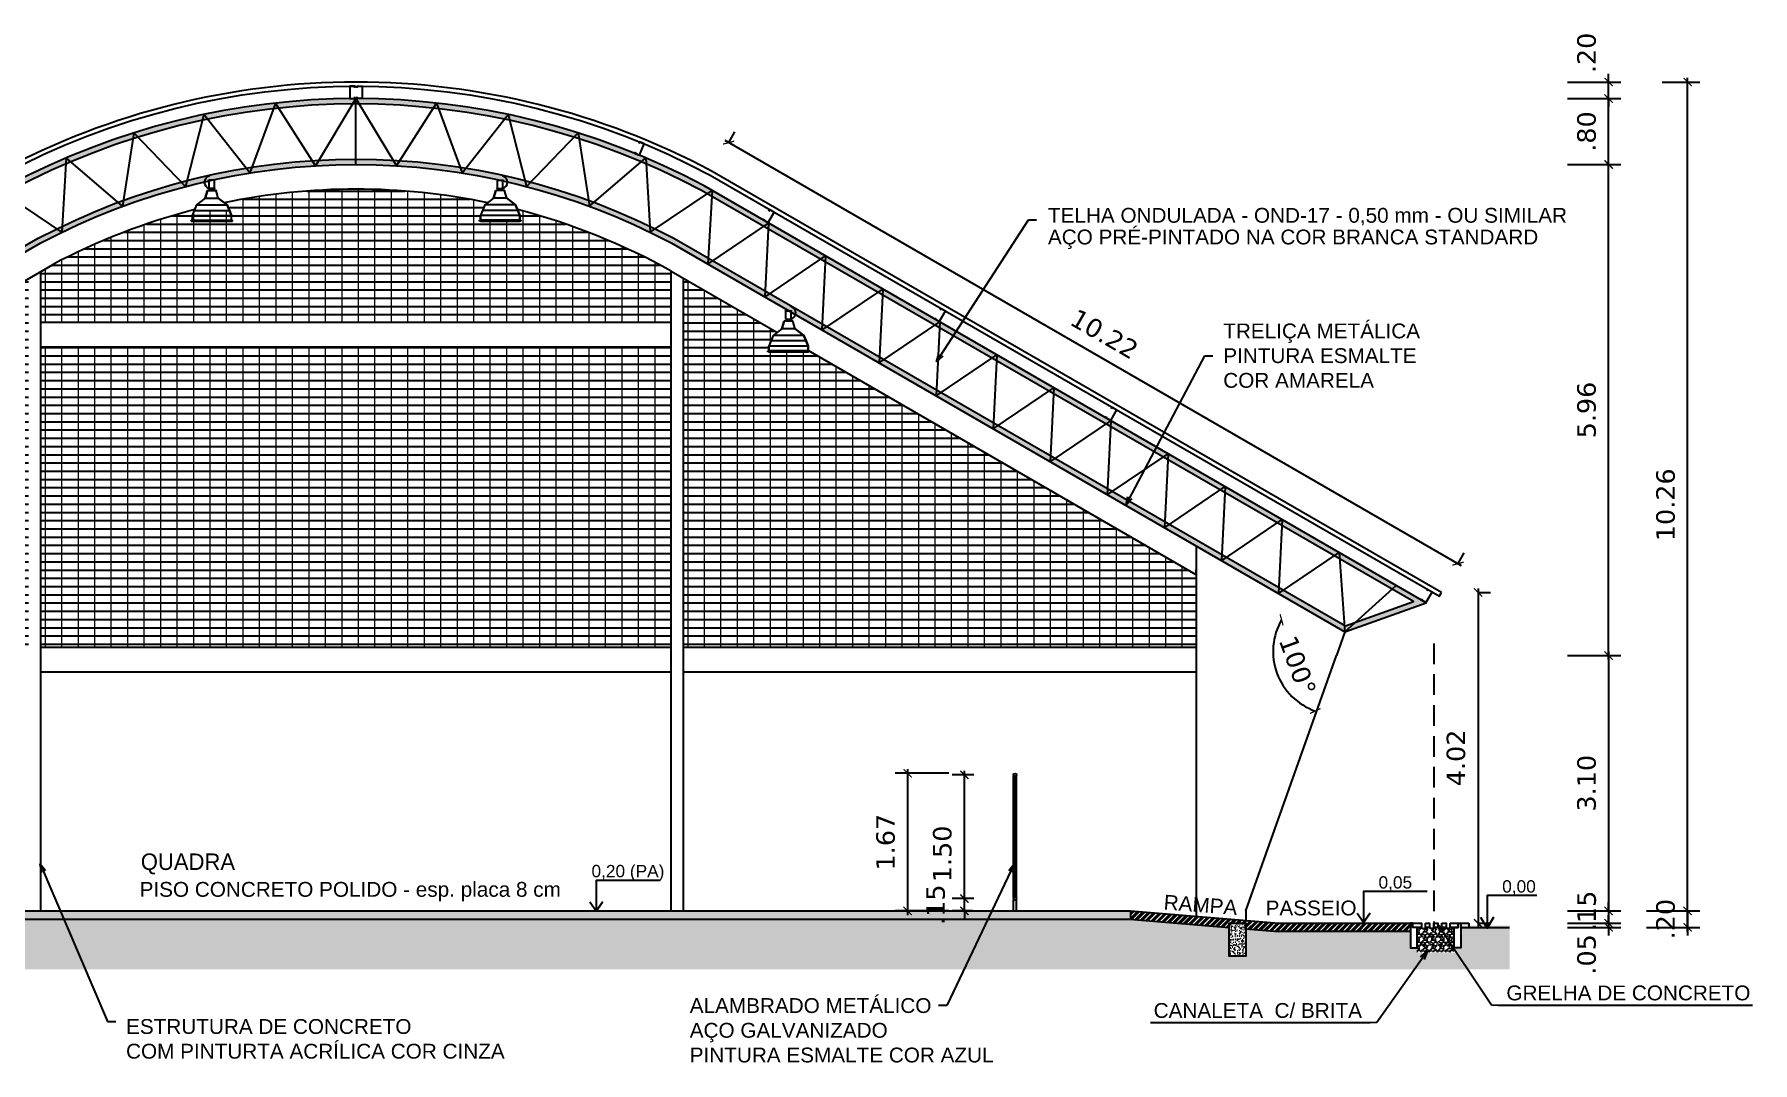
# Model space of a CAD drawing. Header units: inches. Extents: x -64 to 509, y -100 to 268.
# Drawn here: x 30.67 to 51.52, y -40.98 to -28.5 of the extents above; entities that cross this region are included whole.
import ezdxf
from ezdxf.enums import TextEntityAlignment as Align

# ---------------------------------------------------------------- set-up
doc = ezdxf.new("R2010")
doc.units = ezdxf.units.IN
doc.header["$MEASUREMENT"] = 0
doc.header["$PDMODE"] = 35
doc.linetypes.add('HIDDEN', pattern=[0.375, 0.25, -0.125])
for name, color, linetype in [('ALAMBRADO', 2, 'Continuous'), ('ARQ_REBOCO', 4, 'Continuous'), ('ARQ_VISTA1', 1, 'Continuous'), ('ARQ_VISTA2', 2, 'Continuous'), ('COTA', 1, 'Continuous'), ('COTAS', 1, 'Continuous'), ('HACHURA', 1, 'Continuous'), ('LUMINÁRIA QUADRA', 1, 'Continuous'), ('Nivel', 2, 'Continuous'), ('PROJEÇÃO', 8, 'HIDDEN'), ('Textos', 2, 'Continuous'), ('Trelica', 2, 'Continuous'), ('TXAMB', 2, 'Continuous'), ('VISTA', 1, 'Continuous'), ('VISTA1', 1, 'Continuous'), ('VISTA2', 3, 'Continuous')]:
    doc.layers.add(name, color=color, linetype=linetype)
doc.layers.add('HAT', color=8, linetype='Continuous', lineweight=15)
doc.styles.add('AMB125', font='verdana.ttf')
doc.styles.add('ARIAL', font='arial.ttf')
doc.styles.add('COTA125', font='arial.ttf')
doc.styles.add('ROMANS', font='arial.ttf')
doc.styles.add('style1', font='GOTHIC.TTF')
doc.dimstyles.new('COTA125', dxfattribs={"dimtxt": 0.225, "dimasz": 0.1, "dimexe": 0.15, "dimexo": 0.5, "dimgap": 0.15, "dimtad": 1, "dimzin": 4, "dimdsep": 46, "dimtxsty": 'COTA125', "dimblk": 'ARCHTICK', "dimcen": -0.1, "dimdle": 0.05, "dimclrd": 256, "dimclre": 256, "dimclrt": 2, "dimadec": 0, "dimazin": 0, "dimtfac": 1, "dimtix": 1, "dimtmove": 2, "dimatfit": 3, "dimldrblk": 'OPEN30', "dimfxl": 0.5, "dimfxlon": 1, "dimtvp": 0.5, "dimtfillclr": 2, "dimtolj": 1, "dimtzin": 4, "dimarcsym": 0})
doc.dimstyles.new('COTA125$0', dxfattribs={"dimtxt": 0.225, "dimasz": 0.1, "dimexe": 0.15, "dimexo": 0.5, "dimgap": 0.15, "dimtad": 1, "dimzin": 4, "dimdsep": 46, "dimtxsty": 'AMB125', "dimblk": 'ARCHTICK', "dimcen": -0.1, "dimdle": 0.05, "dimclrd": 256, "dimclre": 256, "dimclrt": 3, "dimadec": 0, "dimazin": 0, "dimtfac": 1, "dimtix": 1, "dimtmove": 2, "dimatfit": 3, "dimldrblk": 'OPEN30', "dimfxl": 0.5, "dimfxlon": 1, "dimtvp": 0.5, "dimtfillclr": 2, "dimtolj": 1, "dimtzin": 4, "dimarcsym": 0})
doc.dimstyles.new('COTA125$7', dxfattribs={"dimtxt": 0.225, "dimasz": 0.1, "dimexe": 0.15, "dimexo": 0.5, "dimgap": 0.15, "dimtad": 1, "dimzin": 4, "dimdsep": 46, "dimtxsty": 'AMB125', "dimblk": 'ARCHTICK', "dimcen": -0.1, "dimdle": 0.05, "dimclrd": 256, "dimclre": 256, "dimclrt": 3, "dimadec": 0, "dimazin": 0, "dimtfac": 1, "dimtix": 1, "dimtmove": 2, "dimatfit": 3, "dimldrblk": 'OPEN30', "dimfxl": 0.5, "dimfxlon": 1, "dimtvp": 0.5, "dimtfillclr": 2, "dimtolj": 1, "dimtzin": 4, "dimarcsym": 0})

# ---------------------------------------------------------------- blocks, each defined once
blk = doc.blocks.new('_ArchTick')
at = {"color": 0, "linetype": 'ByBlock', "const_width": 0.15}
blk.add_lwpolyline([(-0.5, -0.5), (0.5, 0.5)], dxfattribs=at)
blk = doc.blocks.new('*D273')
at = {"layer": 'COTA', "lineweight": -2, "transparency": 16777216}
for p, q in [((49.775, -36.088), (49.775, -30.027)), ((49.275, -30.077), (49.925, -30.077)), ((49.275, -36.038), (49.925, -36.038))]:
    blk.add_line(p, q, dxfattribs=at)
at = {"layer": 'DEFPOINTS', "color": 0, "transparency": 16777216}
for p in [(34.57, -30.077), (49.775, -30.077), (47.57, -36.038)]:
    blk.add_point(p, dxfattribs=at)
at = {"layer": 'COTA', "lineweight": -2, "transparency": 16777216, "xscale": 0.1, "yscale": 0.1, "zscale": 0.1}
for p, rotation in [((49.775, -30.077), 90), ((49.775, -36.038), 270)]:
    blk.add_blockref('_ArchTick', p, dxfattribs=dict(at, rotation=rotation))
at = {"layer": 'COTA', "color": 2, "transparency": 16777216, "insert": (49.508, -33.058), "char_height": 0.225, "attachment_point": 5, "rotation": 90, "style": 'AMB125'}
blk.add_mtext('\\A1;5.96', dxfattribs=at)
blk = doc.blocks.new('_Open30')
at = {"color": 0, "linetype": 'ByBlock', "lineweight": -2}
for p, q in [((-1, 0.27), (0, 0)), ((0, 0), (-1, -0.27)), ((0, 0), (-1, 0))]:
    blk.add_line(p, q, dxfattribs=at)
blk = doc.blocks.new('*D274')
at = {"layer": 'COTA', "lineweight": -2, "transparency": 16777216}
for p, q in [((49.275, -29.277), (49.925, -29.277)), ((49.775, -30.127), (49.775, -29.227)), ((49.275, -30.077), (49.925, -30.077))]:
    blk.add_line(p, q, dxfattribs=at)
at = {"layer": 'DEFPOINTS', "color": 0, "transparency": 16777216}
for p in [(34.57, -29.277), (49.775, -29.277), (34.57, -30.077)]:
    blk.add_point(p, dxfattribs=at)
at = {"layer": 'COTA', "lineweight": -2, "transparency": 16777216, "xscale": 0.1, "yscale": 0.1, "zscale": 0.1}
for p, rotation in [((49.775, -29.277), 90), ((49.775, -30.077), 270)]:
    blk.add_blockref('_ArchTick', p, dxfattribs=dict(at, rotation=rotation))
at = {"layer": 'COTA', "color": 2, "transparency": 16777216, "insert": (49.508, -29.677), "char_height": 0.225, "attachment_point": 5, "rotation": 90, "style": 'AMB125'}
blk.add_mtext('\\A1;.80', dxfattribs=at)
blk = doc.blocks.new('*D285')
at = {"layer": 'ARQ_REBOCO', "lineweight": -2, "ltscale": 10, "transparency": 16777216}
for p, q in [((49.275, -36.038), (49.925, -36.038)), ((49.775, -35.988), (49.775, -39.188)), ((49.275, -39.138), (49.925, -39.138))]:
    blk.add_line(p, q, dxfattribs=at)
at = {"layer": 'DEFPOINTS', "color": 0, "ltscale": 10, "transparency": 16777216}
for p in [(47.57, -36.038), (43.97, -39.138), (49.775, -39.138)]:
    blk.add_point(p, dxfattribs=at)
at = {"layer": 'ARQ_REBOCO', "lineweight": -2, "ltscale": 10, "transparency": 16777216, "xscale": 0.1, "yscale": 0.1, "zscale": 0.1}
for p, rotation in [((49.775, -36.038), 90), ((49.775, -39.138), 270)]:
    blk.add_blockref('_ArchTick', p, dxfattribs=dict(at, rotation=rotation))
at = {"layer": 'ARQ_REBOCO', "color": 2, "ltscale": 10, "transparency": 16777216, "insert": (49.508, -37.588), "char_height": 0.225, "attachment_point": 5, "rotation": 90, "style": 'AMB125'}
blk.add_mtext('\\A1;3.10', dxfattribs=at)
blk = doc.blocks.new('*D286')
at = {"layer": 'COTA', "lineweight": -2, "transparency": 16777216}
for p, q in [((41.766, -37.468), (41.116, -37.468)), ((41.266, -37.418), (41.266, -39.188)), ((41.766, -39.138), (41.116, -39.138))]:
    blk.add_line(p, q, dxfattribs=at)
at = {"layer": 'DEFPOINTS', "color": 0, "transparency": 16777216}
for p in [(42.57, -37.468), (41.266, -39.138), (42.57, -39.138)]:
    blk.add_point(p, dxfattribs=at)
at = {"layer": 'COTA', "lineweight": -2, "transparency": 16777216, "xscale": 0.1, "yscale": 0.1, "zscale": 0.1}
for p, rotation in [((41.266, -37.468), 90), ((41.266, -39.138), 270)]:
    blk.add_blockref('_ArchTick', p, dxfattribs=dict(at, rotation=rotation))
at = {"layer": 'COTA', "color": 2, "transparency": 16777216, "insert": (40.999, -38.303), "char_height": 0.225, "attachment_point": 5, "rotation": 90, "style": 'AMB125'}
blk.add_mtext('\\A1;1.67', dxfattribs=at)
blk = doc.blocks.new('*D287')
at = {"layer": 'COTA', "lineweight": -2, "transparency": 16777216}
for p, q in [((42.07, -38.988), (41.805, -38.988)), ((41.955, -38.988), (41.955, -38.888)), ((41.955, -39.138), (41.955, -38.988)), ((42.052, -39.138), (41.805, -39.138)), ((41.955, -39.138), (41.955, -39.238))]:
    blk.add_line(p, q, dxfattribs=at)
at = {"layer": 'DEFPOINTS', "color": 0, "transparency": 16777216}
for p in [(41.955, -38.988), (42.57, -38.988), (42.552, -39.138)]:
    blk.add_point(p, dxfattribs=at)
at = {"layer": 'COTA', "lineweight": -2, "transparency": 16777216, "xscale": 0.1, "yscale": 0.1, "zscale": 0.1}
for p, rotation in [((41.955, -38.988), 270), ((41.955, -39.138), 90)]:
    blk.add_blockref('_ArchTick', p, dxfattribs=dict(at, rotation=rotation))
at = {"layer": 'COTA', "color": 2, "transparency": 16777216, "insert": (41.607, -39.063), "char_height": 0.225, "attachment_point": 5, "rotation": 90, "style": 'AMB125'}
blk.add_mtext('\\A1;.15', dxfattribs=at)
blk = doc.blocks.new('*D288')
at = {"layer": 'COTA', "lineweight": -2, "transparency": 16777216}
for p, q in [((42.07, -37.487), (41.805, -37.487)), ((41.955, -39.038), (41.955, -37.437)), ((42.07, -38.988), (41.805, -38.988))]:
    blk.add_line(p, q, dxfattribs=at)
at = {"layer": 'DEFPOINTS', "color": 0, "transparency": 16777216}
for p in [(41.955, -37.487), (42.57, -37.487), (42.57, -38.988)]:
    blk.add_point(p, dxfattribs=at)
at = {"layer": 'COTA', "lineweight": -2, "transparency": 16777216, "xscale": 0.1, "yscale": 0.1, "zscale": 0.1}
for p, rotation in [((41.955, -37.487), 90), ((41.955, -38.988), 270)]:
    blk.add_blockref('_ArchTick', p, dxfattribs=dict(at, rotation=rotation))
at = {"layer": 'COTA', "color": 2, "transparency": 16777216, "insert": (41.688, -38.446), "char_height": 0.225, "attachment_point": 5, "rotation": 90, "style": 'AMB125'}
blk.add_mtext('\\A1;1.50', dxfattribs=at)
blk = doc.blocks.new('*D336')
at = {"layer": 'COTA', "lineweight": -2, "transparency": 16777216}
for p, q in [((49.275, -39.138), (49.925, -39.138)), ((49.775, -39.138), (49.775, -39.038)), ((49.775, -39.138), (49.775, -39.288)), ((49.275, -39.288), (49.925, -39.288)), ((49.775, -39.288), (49.775, -39.388))]:
    blk.add_line(p, q, dxfattribs=at)
at = {"layer": 'DEFPOINTS', "color": 0, "transparency": 16777216}
for p in [(34.6, -39.138), (48.573, -39.288), (49.775, -39.288)]:
    blk.add_point(p, dxfattribs=at)
at = {"layer": 'COTA', "lineweight": -2, "transparency": 16777216, "xscale": 0.1, "yscale": 0.1, "zscale": 0.1}
for p, rotation in [((49.775, -39.138), 270), ((49.775, -39.288), 90)]:
    blk.add_blockref('_ArchTick', p, dxfattribs=dict(at, rotation=rotation))
at = {"layer": 'COTA', "color": 2, "transparency": 16777216, "insert": (49.51, -39.138), "char_height": 0.225, "attachment_point": 5, "rotation": 90, "style": 'AMB125'}
blk.add_mtext('\\A1;.15', dxfattribs=at)
blk = doc.blocks.new('*D337')
at = {"layer": 'COTA', "lineweight": -2, "transparency": 16777216}
for p, q in [((50.234, -39.138), (50.884, -39.138)), ((50.734, -39.138), (50.734, -39.038)), ((50.734, -39.138), (50.734, -39.338)), ((50.234, -39.338), (50.884, -39.338)), ((50.734, -39.338), (50.734, -39.438))]:
    blk.add_line(p, q, dxfattribs=at)
at = {"layer": 'DEFPOINTS', "color": 0, "transparency": 16777216}
for p in [(35.558, -39.138), (48.573, -39.338), (50.734, -39.338)]:
    blk.add_point(p, dxfattribs=at)
at = {"layer": 'COTA', "lineweight": -2, "transparency": 16777216, "xscale": 0.1, "yscale": 0.1, "zscale": 0.1}
for p, rotation in [((50.734, -39.138), 270), ((50.734, -39.338), 90)]:
    blk.add_blockref('_ArchTick', p, dxfattribs=dict(at, rotation=rotation))
at = {"layer": 'COTA', "color": 2, "transparency": 16777216, "insert": (50.467, -39.238), "char_height": 0.225, "attachment_point": 5, "rotation": 90, "style": 'AMB125'}
blk.add_mtext('\\A1;.20', dxfattribs=at)
blk = doc.blocks.new('*D338')
at = {"layer": 'COTA', "lineweight": -2, "transparency": 16777216}
blk.add_arc((46.47, -35.988), 0.768, 150, 250.4633, dxfattribs=at)
at = {"layer": 'DEFPOINTS', "color": 0, "transparency": 16777216}
for p in [(44.794, -35.021), (45.704, -36.035), (46.47, -35.988), (46.47, -35.988), (45.394, -39.021)]:
    blk.add_point(p, dxfattribs=at)
at = {"layer": 'COTA', "lineweight": -2, "transparency": 16777216, "xscale": 0.1, "yscale": 0.1, "zscale": 0.1}
for p, rotation in [((45.805, -35.604), 60.00000000000131), ((46.213, -36.712), 340.4633450618729)]:
    blk.add_blockref('_ArchTick', p, dxfattribs=dict(at, rotation=rotation))
at = {"layer": 'COTA', "color": 2, "transparency": 16777216, "insert": (46, -36.161), "char_height": 0.225, "attachment_point": 5, "rotation": 290.2317, "style": 'AMB125'}
blk.add_mtext('\\A1;100°', dxfattribs=at)
blk = doc.blocks.new('*D405')
at = {"layer": 'COTA', "lineweight": -2, "transparency": 16777216}
for p, q in [((49.775, -39.288), (49.775, -39.188)), ((49.275, -39.288), (49.925, -39.288)), ((49.275, -39.338), (49.925, -39.338)), ((49.775, -39.288), (49.775, -39.338)), ((49.775, -39.338), (49.775, -39.438))]:
    blk.add_line(p, q, dxfattribs=at)
at = {"layer": 'DEFPOINTS', "color": 0, "transparency": 16777216}
for p in [(48.573, -39.288), (48.573, -39.338), (49.775, -39.338)]:
    blk.add_point(p, dxfattribs=at)
at = {"layer": 'COTA', "lineweight": -2, "transparency": 16777216, "xscale": 0.1, "yscale": 0.1, "zscale": 0.1}
for p, rotation in [((49.775, -39.288), 270), ((49.775, -39.338), 90)]:
    blk.add_blockref('_ArchTick', p, dxfattribs=dict(at, rotation=rotation))
at = {"layer": 'COTA', "color": 2, "transparency": 16777216, "insert": (49.508, -39.666), "char_height": 0.225, "attachment_point": 5, "rotation": 90, "style": 'AMB125'}
blk.add_mtext('\\A1;.05', dxfattribs=at)
blk = doc.blocks.new('*D670')
at = {"layer": 'COTA', "lineweight": -2, "transparency": 16777216}
for p, q in [((47.99, -34.948), (39.051, -29.787)), ((39.094, -29.812), (39.169, -29.682)), ((47.947, -34.923), (48.022, -34.793))]:
    blk.add_line(p, q, dxfattribs=at)
at = {"layer": 'DEFPOINTS', "color": 0, "transparency": 16777216}
for p in [(39.094, -29.812), (38.892, -30.162), (47.745, -35.273)]:
    blk.add_point(p, dxfattribs=at)
at = {"layer": 'COTA', "lineweight": -2, "transparency": 16777216, "xscale": 0.1, "yscale": 0.1, "zscale": 0.1}
for p, rotation in [((39.094, -29.812), 150.0000000000002), ((47.947, -34.923), 330.0000000000002)]:
    blk.add_blockref('_ArchTick', p, dxfattribs=dict(at, rotation=rotation))
at = {"layer": 'COTA', "color": 2, "transparency": 16777216, "insert": (43.654, -32.136), "char_height": 0.225, "attachment_point": 5, "rotation": 330, "style": 'AMB125'}
blk.add_mtext('\\A1;10.22', dxfattribs=at)
blk = doc.blocks.new('*D673')
at = {"layer": 'COTA', "lineweight": -2, "transparency": 16777216}
for p, q in [((50.425, -29.077), (50.884, -29.077)), ((50.734, -39.388), (50.734, -29.027)), ((50.234, -39.338), (50.884, -39.338))]:
    blk.add_line(p, q, dxfattribs=at)
at = {"layer": 'DEFPOINTS', "color": 0, "transparency": 16777216}
for p in [(49.925, -29.077), (50.734, -29.077), (48.573, -39.338)]:
    blk.add_point(p, dxfattribs=at)
at = {"layer": 'COTA', "lineweight": -2, "transparency": 16777216, "xscale": 0.1, "yscale": 0.1, "zscale": 0.1}
for p, rotation in [((50.734, -29.077), 90), ((50.734, -39.338), 270)]:
    blk.add_blockref('_ArchTick', p, dxfattribs=dict(at, rotation=rotation))
at = {"layer": 'COTA', "color": 2, "transparency": 16777216, "insert": (50.467, -34.208), "char_height": 0.225, "attachment_point": 5, "rotation": 90, "style": 'AMB125'}
blk.add_mtext('\\A1;10.26', dxfattribs=at)
blk = doc.blocks.new('*D674')
at = {"layer": 'COTA', "lineweight": -2, "transparency": 16777216}
for p, q in [((49.775, -29.077), (49.775, -28.977)), ((49.275, -29.077), (49.925, -29.077)), ((49.775, -29.277), (49.775, -29.077)), ((49.275, -29.277), (49.925, -29.277)), ((49.775, -29.277), (49.775, -29.377))]:
    blk.add_line(p, q, dxfattribs=at)
at = {"layer": 'DEFPOINTS', "color": 0, "transparency": 16777216}
for p in [(41.636, -29.077), (49.775, -29.077), (34.57, -29.277)]:
    blk.add_point(p, dxfattribs=at)
at = {"layer": 'COTA', "lineweight": -2, "transparency": 16777216, "xscale": 0.1, "yscale": 0.1, "zscale": 0.1}
for p, rotation in [((49.775, -29.077), 270), ((49.775, -29.277), 90)]:
    blk.add_blockref('_ArchTick', p, dxfattribs=dict(at, rotation=rotation))
at = {"layer": 'COTA', "color": 2, "transparency": 16777216, "insert": (49.508, -28.723), "char_height": 0.225, "attachment_point": 5, "rotation": 90, "style": 'AMB125'}
blk.add_mtext('\\A1;.20', dxfattribs=at)
blk = doc.blocks.new('*D676')
at = {"layer": 'COTA', "lineweight": -2, "transparency": 16777216}
for p, q in [((48.19, -35.223), (48.19, -39.338)), ((48.19, -35.273), (48.34, -35.273)), ((48.19, -39.288), (48.34, -39.288))]:
    blk.add_line(p, q, dxfattribs=at)
at = {"layer": 'DEFPOINTS', "color": 0, "transparency": 16777216}
for p in [(47.745, -35.273), (47.852, -39.288), (48.19, -39.288)]:
    blk.add_point(p, dxfattribs=at)
at = {"layer": 'COTA', "lineweight": -2, "transparency": 16777216, "xscale": 0.1, "yscale": 0.1, "zscale": 0.1}
for p, rotation in [((48.19, -35.273), 90), ((48.19, -39.288), 270)]:
    blk.add_blockref('_ArchTick', p, dxfattribs=dict(at, rotation=rotation))
at = {"layer": 'COTA', "color": 2, "transparency": 16777216, "insert": (47.923, -37.281), "char_height": 0.225, "attachment_point": 5, "rotation": 90, "style": 'AMB125'}
blk.add_mtext('\\A1;4.02', dxfattribs=at)

msp = doc.modelspace()

# ---------------------------------------------------------------- hatches: boundary and pattern name
at = {"layer": 'HACHURA'}
h = msp.add_hatch(color=40, dxfattribs=at)
h.dxf.hatch_style = 1
h.paths.add_polyline_path([(30.345, -30.337), (21.581, -35.397), (22.568, -35.751), (30.745, -31.03, -0.248944), (38.395, -31.03), (46.572, -35.751), (47.559, -35.397), (38.795, -30.337, 0.250743)])
h.paths.add_polyline_path([(38.764, -30.394), (47.405, -35.383), (46.579, -35.679), (38.427, -30.973, 0.249019), (30.714, -30.973), (22.562, -35.679), (21.735, -35.383), (30.377, -30.394, -0.250681)], flags=16)
h = msp.add_hatch(dxfattribs=at)
h.set_pattern_fill('AR-CONC', color=1, scale=0.01, style=0)
h.set_pattern_definition([(50, (45.64961, -39.349896), (0.07172602, -0.00627521), [0.0075, -0.0825]), (355, (45.64961, -39.349896), (-0.01387513, 0.07521921), [0.006, -0.066]), (100.4514, (45.65559, -39.35042), (0.05785094, 0.06894395), [0.00637402, -0.0701142]), (46.1842, (45.64961, -39.3299), (0.1067241, -0.0165519), [0.01125, -0.12375]), (96.6356, (45.6585, -39.33128), (0.09346627, 0.0974118), [0.009561, -0.1051713]), (351.1842, (45.64961, -39.3299), (0.0934662, 0.09741186), [0.009, -0.099]), (21, (45.65961, -39.334896), (0.0596907, -0.04026189), [0.0075, -0.0825]), (326, (45.65961, -39.334896), (0.02433153, 0.072515), [0.006, -0.066]), (71.4514, (45.664586, -39.33825), (0.08402226, 0.03225305), [0.00637402, -0.0701142]), (37.5, (45.649611, -39.349896), (0.001215986, 0.033289385), [0, -0.0652, 0, -0.067, 0, -0.06625]), (7.5, (45.64961, -39.349896), (0.026306954, 0.03944117), [0, -0.0382, 0, -0.0637, 0, -0.02525]), (327.5, (45.627311, -39.349896), (0.053382244, -0.002255487), [0, -0.025, 0, -0.078, 0, -0.1035]), (317.5, (45.61731, -39.349896), (0.05831862, 0.0100105), [0, -0.0325, 0, -0.0518, 0, -0.0735])])
h.paths.add_polyline_path([(25.17, -39.138), (25.17, -39.238), (43.97, -39.238), (43.97, -39.138)])
h = msp.add_hatch(dxfattribs=at)
h.set_pattern_fill('STEEL', color=256, scale=0.4)
h.set_pattern_definition([(45, (0, 0), (-0.03535534, 0.03535534), []), (45, (0, 0.025), (-0.03535534, 0.03535534), [])])
h.paths.add_polyline_path([(43.97, -39.138), (43.97, -39.239), (45.17, -39.339), (45.17, -39.288), (45.37, -39.288), (45.37, -39.355), (45.762, -39.388), (47.37, -39.388), (47.37, -39.288), (45.77, -39.288)])
h = msp.add_hatch(dxfattribs=at)
h.set_pattern_fill('EARTH', color=252, angle=45, style=0)
h.set_pattern_definition([(45, (1.60014, 0), (3e-17, 0.3535534), [0.25, -0.25]), (45, (1.53385, 0.0663), (3e-17, 0.3535534), [0.25, -0.25]), (45, (1.46756, 0.13258), (3e-17, 0.3535534), [0.25, -0.25]), (135, (1.46756, 0.17678), (-0.3535534, 6e-17), [0.25, -0.25]), (135, (1.53385, 0.24307), (-0.3535534, 6e-17), [0.25, -0.25]), (135, (1.60014, 0.30936), (-0.3535534, 6e-17), [0.25, -0.25])])
h.paths.add_polyline_path([(45.37, -39.355), (45.37, -39.688), (45.17, -39.688), (45.17, -39.338), (43.97, -39.238), (25.17, -39.238), (23.97, -39.338), (23.97, -39.688), (23.77, -39.688), (23.77, -39.355), (23.378, -39.388), (21.77, -39.388), (21.77, -39.588), (21.69, -39.588), (21.691, -39.654), (21.24, -39.654), (21.24, -39.588), (21.16, -39.588), (21.16, -39.318), (20.566, -39.318), (20.566, -39.849), (48.573, -39.849), (48.573, -39.318), (47.98, -39.318), (47.98, -39.588), (47.9, -39.588), (47.93, -39.645), (47.45, -39.645), (47.45, -39.588), (47.37, -39.588), (47.37, -39.388), (45.762, -39.388)])
at = {"layer": 'HAT'}
h = msp.add_hatch(dxfattribs=at)
h.set_pattern_fill('_USER', color=1, scale=0.2, angle=90, style=0, pattern_type=0)
h.set_pattern_definition([(90, (0, 0), (-0.2, 1e-17), [])])
h.paths.add_polyline_path([(30.595, -31.463), (29.459, -32.119), (29.506, -32.153), (29.533, -32.22), (29.559, -32.282), (29.559, -32.34), (29.57, -32.34), (29.57, -32.35), (29.058, -32.35), (24.37, -35.057), (24.37, -35.938), (30.595, -35.938)])
h.paths.add_polyline_path([(38.395, -32.29), (30.745, -32.29), (30.745, -35.938), (38.395, -35.938)])
h.paths.add_polyline_path([(38.395, -31.371, 0.064123), (36.531, -30.626), (36.542, -30.655), (36.56, -30.697), (36.56, -30.754), (36.57, -30.754), (36.57, -30.765), (36.07, -30.765), (36.07, -30.754), (36.081, -30.697), (36.08, -30.697), (36.089, -30.676), (36.134, -30.568), (36.169, -30.542, 0.102818), (32.971, -30.542), (33.006, -30.568), (33.033, -30.635), (33.059, -30.697), (33.059, -30.755), (33.07, -30.755), (33.07, -30.765), (32.569, -30.765), (32.569, -30.755), (32.58, -30.697), (32.58, -30.755), (33.059, -30.755), (33.059, -30.697), (33.033, -30.635), (32.605, -30.635), (32.609, -30.626, 0.058826), (30.89, -31.292), (30.745, -31.376), (30.745, -31.99), (38.395, -31.99)])
h.paths.add_polyline_path([(40.082, -32.35), (39.57, -32.35), (39.57, -32.339), (39.581, -32.282), (39.58, -32.282), (39.589, -32.261), (39.634, -32.153), (39.68, -32.118), (38.545, -31.463), (38.545, -35.938), (44.77, -35.938), (44.77, -35.057)])
h = msp.add_hatch(dxfattribs=at)
h.set_pattern_fill('AR-CONC', color=1, scale=0.01, style=0)
h.set_pattern_definition([(50, (-133.01082, -72.30021), (0.071726018, -0.006275213), [0.0075, -0.0825]), (355, (-133.01082, -72.30021), (-0.013875133, 0.075219213), [0.006, -0.066]), (100.4514, (-133.00484, -72.30073), (0.057850938, 0.068943954), [0.00637402, -0.07011421]), (46.1842, (-133.01082, -72.28021), (0.106724105, -0.0165519), [0.01125, -0.12375]), (96.6356, (-133.00192, -72.28159), (0.09346627, 0.09741179), [0.00956103, -0.1051713]), (351.1842, (-133.01082, -72.28021), (0.093466195, 0.09741186), [0.009, -0.099]), (21, (-133.00082, -72.28521), (0.059690705, -0.04026189), [0.0075, -0.0825]), (326, (-133.00082, -72.28521), (0.024331533, 0.072515005), [0.006, -0.066]), (71.4514, (-132.99584, -72.288565), (0.084022263, 0.03225305), [0.00637402, -0.07011421]), (37.5, (-133.010818, -72.30021), (0.0012159855, 0.0332893854), [0, -0.0652, 0, -0.067, 0, -0.06625]), (7.5, (-133.010818, -72.30021), (0.026306954, 0.039441171), [0, -0.0382, 0, -0.0637, 0, -0.02525]), (327.5, (-133.033118, -72.30021), (0.0533822436, -0.002255487), [0, -0.025, 0, -0.078, 0, -0.1035]), (317.5, (-133.043118, -72.30021), (0.058318617, 0.010010498), [0, -0.0325, 0, -0.0518, 0, -0.0735])])
h.paths.add_polyline_path([(45.37, -39.288), (45.17, -39.288), (45.17, -39.688), (45.37, -39.688)])
h = msp.add_hatch(dxfattribs=at)
h.set_pattern_fill('GRAVEL', color=256, scale=0.1, style=0)
h.set_pattern_definition([(228.0128, (47.4446514, -39.5382005), (-0.79999982, -0.90000013), [0.0134536, -1.331909]), (184.9697, (47.4356514, -39.5482005), (1.200000105, 0.09999913), [0.0230868, -2.2855925]), (132.5104, (47.4126514, -39.5502005), (0.99999907, -1.10000087), [0.016279, -1.611603]), (267.2737, (47.3736514, -39.5752005), (0.0999996, 2.00000003), [0.0210238, -2.0813558]), (292.8337, (47.3726514, -39.5962005), (-0.50000099, 1.19999964), [0.0206155, -2.0409373]), (357.2737, (47.3806514, -39.6152005), (-2.00000003, 0.0999996), [0.0210238, -2.0813558]), (37.6942, (47.4016514, -39.6162005), (-1.300000735, -0.99999904), [0.027803, -2.752485]), (72.2553, (47.4236514, -39.5992005), (0.700001076, 2.199999623), [0.0262488, -2.598632]), (121.4296, (47.4316514, -39.5742005), (-0.800000823, 1.299999504), [0.021095, -2.0884073]), (175.2364, (47.420651, -39.5562005), (1.1000001, -0.09999915), [0.024083, -1.1800763]), (222.3974, (47.3966514, -39.5542005), (-1.200000735, -1.099999208), [0.0311448, -3.0833375]), (138.814, (47.472651, -39.5762005), (-0.7000003, 0.59999973), [0.01063, -1.0523844]), (171.4692, (47.4646514, -39.5692005), (1.29999983, -0.20000079), [0.0202237, -2.002151]), (225, (47.44465, -39.5662), (-1e-17, -0.1), [0.014142, -0.127279]), (203.1986, (47.437651, -39.5542), (0.49999997, 0.20000013), [0.007616, -0.7539615]), (291.8014, (47.430651, -39.5572), (-0.1, 0.3), [0.01077, -0.527746]), (30.9638, (47.434651, -39.5672), (0.2999998, 0.20000025), [0.017493, -0.565602]), (161.565, (47.44965, -39.5582), (0.2, -0.0999998), [0.012649, -0.303579]), (16.3895, (47.3726514, -39.5572005), (1.00000022, 0.29999927), [0.01772, -1.7542845]), (70.3462, (47.3896514, -39.5522005), (-0.399999525, -1.10000021), [0.014866, -1.471741]), (293.1986, (47.449651, -39.5382), (-0.20000013, 0.49999997), [0.0152315, -0.746346]), (343.6105, (47.4556514, -39.5522005), (-1.00000022, 0.29999927), [0.01772, -1.7542845]), (339.444, (47.372651, -39.6192), (-0.50000018, 0.1999996), [0.017088, -0.8373124]), (294.7751, (47.3886514, -39.6252005), (-0.49999922, 1.10000034), [0.014318, -1.4174643]), (66.8014, (47.450651, -39.6382), (0.20000013, 0.49999997), [0.0152315, -0.746346]), (17.354, (47.4566514, -39.6242005), (-1.3000002, -0.39999945), [0.016763, -1.6595424]), (69.444, (47.401651, -39.6382), (-0.1999996, -0.50000018), [0.008544, -0.8458564]), (101.31, (47.444651, -39.6382), (-0.09999976, 0.4000001), [0.005099, -0.504803]), (165.964, (47.443651, -39.6332), (0.3000001, -0.0999998), [0.020615, -0.391695]), (186.009, (47.4236514, -39.6282005), (0.999999975, 0.09999993), [0.019105, -1.8913923]), (303.69, (47.434651, -39.5762), (-0.1000001, 0.2), [0.014422, -0.346133]), (353.1572, (47.4426514, -39.5882005), (1.699999937, -0.2000008), [0.0251794, -2.4927563]), (60.9454, (47.467651, -39.5912005), (-0.4, -0.70000004), [0.0102956, -1.0192674]), (90, (47.47265, -39.5822), (-0.1, 0.1), [0.006, -0.094]), (120.2564, (47.4216514, -39.6252005), (0.39999949, -0.70000025), [0.0138924, -1.375352]), (48.0128, (47.4146514, -39.6132005), (0.79999982, 0.90000013), [0.026907, -1.318455]), (0, (47.43265, -39.5932), (0.1, 0.1), [0.026, -0.074]), (325.3048, (47.4586514, -39.5932005), (-0.999999426, 0.70000086), [0.0158114, -1.5653274]), (254.0546, (47.471651, -39.6022), (-0.1, -0.4), [0.01456, -0.713451]), (207.646, (47.4676514, -39.6162005), (-1.89999958, -1.00000077), [0.0237065, -2.3469474]), (175.4261, (47.4466514, -39.6272005), (-1.300000056, 0.09999948), [0.02508, -2.4829074])])
h.paths.add_polyline_path([(47.9, -39.338), (47.45, -39.338), (47.45, -39.588), (47.446, -39.638), (47.89, -39.638), (47.9, -39.588)])
at = {"layer": 'VISTA'}
h = msp.add_hatch(dxfattribs=at)
h.set_pattern_fill('_USER', color=1, scale=0.1, style=0, pattern_type=0)
h.set_pattern_definition([(0, (0, 5), (0, 0.1), [])])
h.paths.add_polyline_path([(30.595, -31.463), (29.459, -32.119), (29.506, -32.153), (29.533, -32.22), (29.559, -32.282), (29.559, -32.34), (29.57, -32.34), (29.57, -32.35), (29.058, -32.35), (24.37, -35.057), (24.37, -35.938), (30.595, -35.938)])
h.paths.add_polyline_path([(38.395, -32.29), (30.745, -32.29), (30.745, -35.938), (38.395, -35.938)])
h.paths.add_polyline_path([(38.395, -31.371, 0.064123), (36.531, -30.626), (36.542, -30.655), (36.56, -30.697), (36.56, -30.754), (36.57, -30.754), (36.57, -30.765), (36.07, -30.765), (36.07, -30.754), (36.081, -30.697), (36.08, -30.697), (36.089, -30.676), (36.134, -30.568), (36.169, -30.542, 0.102818), (32.971, -30.542), (33.006, -30.568), (33.033, -30.635), (33.059, -30.697), (33.059, -30.755), (33.07, -30.755), (33.07, -30.765), (32.569, -30.765), (32.569, -30.755), (32.58, -30.697), (32.58, -30.755), (33.059, -30.755), (33.059, -30.697), (33.033, -30.635), (32.605, -30.635), (32.609, -30.626, 0.058826), (30.89, -31.292), (30.745, -31.376), (30.745, -31.99), (38.395, -31.99)])
h.paths.add_polyline_path([(40.082, -32.35), (39.57, -32.35), (39.57, -32.339), (39.581, -32.282), (39.58, -32.282), (39.589, -32.261), (39.634, -32.153), (39.68, -32.118), (38.545, -31.463), (38.545, -35.938), (44.77, -35.938), (44.77, -35.057)])

# ---------------------------------------------------------------- linework, layer by layer
at = {"layer": 'ALAMBRADO', "color": 1}
for p, q in [((42.552, -38.97), (42.552, -37.505)), ((42.589, -38.97), (42.589, -37.505)), ((42.552, -39.138), (42.552, -39.007)), ((42.589, -39.138), (42.589, -39.007)), ((42.589, -39.138), (42.589, -39.007))]:
    msp.add_line(p, q, dxfattribs=at)
at = {"layer": 'ARQ_REBOCO', "ltscale": 10}
for p, q in [((25.17, -39.138), (43.97, -39.138)), ((43.97, -39.138), (45.77, -39.288)), ((43.97, -39.138), (43.97, -39.239)), ((25.17, -39.238), (43.97, -39.238)), ((43.962, -39.238), (45.17, -39.339)), ((45.37, -39.355), (45.762, -39.388)), ((47.37, -39.388), (45.762, -39.388)), ((45.77, -39.288), (47.37, -39.288)), ((47.98, -39.288), (48.08, -39.288)), ((47.98, -39.338), (48.573, -39.338))]:
    msp.add_line(p, q, dxfattribs=at)
for points in [[(45.17, -39.288), (45.37, -39.288), (45.37, -39.688), (45.17, -39.688)], [(47.4, -39.288), (47.502, -39.288), (47.502, -39.338), (47.4, -39.338)], [(47.552, -39.288), (47.602, -39.288), (47.602, -39.338), (47.552, -39.338)], [(47.652, -39.288), (47.702, -39.288), (47.702, -39.338), (47.652, -39.338)], [(47.752, -39.288), (47.802, -39.288), (47.802, -39.338), (47.752, -39.338)], [(47.852, -39.288), (47.95, -39.288), (47.95, -39.338), (47.852, -39.338)]]:
    msp.add_lwpolyline(points, close=True, dxfattribs=at)
for points in [[(47.37, -39.288), (47.37, -39.588), (47.45, -39.588), (47.45, -39.338), (47.4, -39.338), (47.4, -39.288), (47.37, -39.288)], [(47.98, -39.288), (47.98, -39.588), (47.9, -39.588), (47.9, -39.338), (47.95, -39.338), (47.95, -39.288), (47.98, -39.288)], [(48.08, -39.288), (48.08, -39.338)]]:
    msp.add_lwpolyline(points, dxfattribs=at)
at = {"layer": 'ARQ_VISTA1', "color": 3}
msp.add_line((42.57, -37.505), (42.57, -38.97), dxfattribs=at)
for centre in [(42.57, -37.487), (42.57, -38.988)]:
    msp.add_circle(centre, 0.0184, dxfattribs=at)
at = {"layer": 'ARQ_VISTA2', "color": 2}
msp.add_line((46.572, -35.751), (46.47, -36.038), dxfattribs=at)
msp.add_lwpolyline([(47.745, -35.273), (38.892, -30.162, 0.250931), (30.248, -30.162), (21.395, -35.273)], format="xyb", dxfattribs=at)
msp.add_lwpolyline([(38.395, -31.03), (46.572, -35.751), (47.559, -35.397), (38.795, -30.337, 0.250743), (30.345, -30.337), (21.581, -35.397), (22.568, -35.751), (30.745, -31.03, -0.248944)], format="xyb", close=True, dxfattribs=at)
at = {"layer": 'ARQ_VISTA2', "color": 1}
msp.add_lwpolyline([(38.427, -30.973), (46.579, -35.679), (47.405, -35.383), (38.764, -30.394, 0.250681), (30.377, -30.394), (21.735, -35.383), (22.562, -35.679), (30.714, -30.973, -0.249019)], format="xyb", close=True, dxfattribs=at)
at = {"layer": 'HACHURA', "color": 251}
msp.add_line((42.589, -38.97), (42.589, -37.476), dxfattribs=at)
at = {"layer": 'HACHURA', "color": 1}
msp.add_line((42.589, -39.138), (42.589, -39.007), dxfattribs=at)
at = {"layer": 'LUMINÁRIA QUADRA', "ltscale": 0.03}
for p, q in [((32.74, -30.488), (32.766, -30.395)), ((32.766, -30.395), (32.873, -30.395)), ((32.784, -30.267), (32.784, -30.265)), ((32.856, -30.267), (32.784, -30.267)), ((32.784, -30.371), (32.784, -30.369)), ((32.856, -30.369), (32.784, -30.369)), ((32.787, -30.369), (32.787, -30.267)), ((32.795, -30.385), (32.843, -30.385)), ((32.795, -30.395), (32.795, -30.385)), ((32.842, -30.385), (32.797, -30.385)), ((32.806, -30.385), (32.806, -30.371)), ((32.833, -30.385), (32.833, -30.371)), ((32.843, -30.395), (32.843, -30.385)), ((32.853, -30.369), (32.853, -30.267)), ((32.856, -30.267), (32.856, -30.265)), ((32.856, -30.371), (32.856, -30.369)), ((32.899, -30.488), (32.873, -30.395)), ((36.24, -30.488), (36.267, -30.395)), ((36.373, -30.395), (36.267, -30.395)), ((36.284, -30.267), (36.284, -30.265)), ((36.284, -30.267), (36.356, -30.267)), ((36.284, -30.371), (36.284, -30.368)), ((36.284, -30.368), (36.356, -30.368)), ((36.287, -30.368), (36.287, -30.267)), ((36.344, -30.384), (36.296, -30.384)), ((36.296, -30.395), (36.296, -30.384)), ((36.298, -30.384), (36.342, -30.384)), ((36.307, -30.384), (36.307, -30.371)), ((36.333, -30.384), (36.333, -30.371)), ((36.344, -30.395), (36.344, -30.384)), ((36.353, -30.368), (36.353, -30.267)), ((36.356, -30.267), (36.356, -30.265)), ((36.356, -30.371), (36.356, -30.368)), ((36.4, -30.488), (36.373, -30.395)), ((32.605, -30.635), (32.581, -30.697)), ((32.633, -30.568), (32.605, -30.635)), ((32.605, -30.635), (33.033, -30.635)), ((32.74, -30.488), (32.633, -30.568)), ((32.633, -30.568), (33.006, -30.568)), ((32.74, -30.488), (32.899, -30.488)), ((32.899, -30.488), (33.006, -30.568)), ((33.006, -30.568), (33.033, -30.635)), ((33.033, -30.635), (33.059, -30.697)), ((36.106, -30.635), (36.08, -30.697)), ((36.134, -30.568), (36.106, -30.635)), ((36.534, -30.635), (36.106, -30.635)), ((36.24, -30.488), (36.134, -30.568)), ((36.506, -30.568), (36.134, -30.568)), ((36.4, -30.488), (36.24, -30.488)), ((36.4, -30.488), (36.506, -30.568)), ((36.506, -30.568), (36.535, -30.635)), ((36.535, -30.635), (36.559, -30.697)), ((32.569, -30.755), (33.07, -30.755)), ((32.569, -30.755), (32.569, -30.765)), ((32.569, -30.765), (33.07, -30.765)), ((32.58, -30.697), (32.58, -30.755)), ((32.58, -30.697), (32.581, -30.697)), ((32.58, -30.697), (33.059, -30.697)), ((33.059, -30.755), (33.059, -30.697)), ((33.07, -30.765), (33.07, -30.755)), ((36.57, -30.754), (36.07, -30.754)), ((36.07, -30.765), (36.07, -30.754)), ((36.57, -30.765), (36.07, -30.765)), ((36.56, -30.697), (36.08, -30.697)), ((36.081, -30.754), (36.081, -30.697)), ((36.56, -30.697), (36.559, -30.697)), ((36.56, -30.697), (36.56, -30.754)), ((36.57, -30.754), (36.57, -30.765)), ((39.784, -31.852), (39.784, -31.85)), ((39.784, -31.852), (39.856, -31.852)), ((39.787, -31.953), (39.787, -31.852)), ((39.853, -31.953), (39.853, -31.852)), ((39.856, -31.852), (39.856, -31.85)), ((39.74, -32.073), (39.634, -32.153)), ((39.74, -32.073), (39.767, -31.98)), ((39.9, -32.073), (39.74, -32.073)), ((39.873, -31.98), (39.767, -31.98)), ((39.784, -31.956), (39.784, -31.953)), ((39.784, -31.953), (39.856, -31.953)), ((39.844, -31.969), (39.796, -31.969)), ((39.796, -31.98), (39.796, -31.969)), ((39.798, -31.969), (39.842, -31.969)), ((39.807, -31.969), (39.807, -31.956)), ((39.833, -31.969), (39.833, -31.956)), ((39.844, -31.98), (39.844, -31.969)), ((39.856, -31.956), (39.856, -31.953)), ((39.9, -32.073), (39.873, -31.98)), ((39.9, -32.073), (40.006, -32.153)), ((39.606, -32.22), (39.58, -32.282)), ((40.06, -32.282), (39.58, -32.282)), ((39.581, -32.339), (39.581, -32.282)), ((39.634, -32.153), (39.606, -32.22)), ((40.034, -32.22), (39.606, -32.22)), ((40.006, -32.153), (39.634, -32.153)), ((40.006, -32.153), (40.035, -32.22)), ((40.035, -32.22), (40.059, -32.282)), ((40.06, -32.282), (40.059, -32.282)), ((40.06, -32.282), (40.06, -32.339)), ((40.07, -32.339), (39.57, -32.339)), ((39.57, -32.35), (39.57, -32.339)), ((40.07, -32.35), (39.57, -32.35)), ((40.07, -32.339), (40.07, -32.35))]:
    msp.add_line(p, q, dxfattribs=at)
for points in [[(32.766, -30.395), (32.74, -30.488), (32.633, -30.568), (32.58, -30.697), (32.58, -30.765), (33.059, -30.765), (33.059, -30.697), (33.006, -30.568), (32.899, -30.488), (32.873, -30.395), (32.766, -30.395)], [(36.267, -30.395), (36.24, -30.488), (36.134, -30.568), (36.081, -30.697), (36.081, -30.765), (36.56, -30.765), (36.56, -30.697), (36.506, -30.568), (36.4, -30.488), (36.373, -30.395), (36.267, -30.395)], [(39.767, -31.98), (39.74, -32.073), (39.634, -32.153), (39.581, -32.282), (39.581, -32.35), (40.06, -32.35), (40.06, -32.282), (40.006, -32.153), (39.9, -32.073), (39.873, -31.98), (39.767, -31.98)]]:
    msp.add_lwpolyline(points, dxfattribs=at)
for centre, start, end in [((32.806, -30.293), 101.8985, 258.1015), ((36.333, -30.293), 281.8985, 78.1015), ((39.833, -31.878), 281.8985, 78.1015)]:
    msp.add_arc(centre, 0.0771, start, end, dxfattribs=at)
at = {"layer": 'Nivel'}
for points in [[(38.258, -38.768), (37.485, -38.768), (37.485, -39.143), (37.561, -39.033), (37.485, -39.143), (37.409, -39.033)], [(47.573, -38.904), (46.8, -38.904), (46.8, -39.28), (46.877, -39.17), (46.8, -39.28), (46.724, -39.17)], [(48.905, -38.953), (48.301, -38.953), (48.301, -39.349), (48.377, -39.219), (48.301, -39.349), (48.225, -39.219)]]:
    msp.add_lwpolyline(points, dxfattribs=at)
at = {"layer": 'PROJEÇÃO'}
msp.add_line((47.655, -35.891), (47.655, -39.338), dxfattribs=at)
at = {"layer": 'Trelica', "color": 4}
msp.add_line((34.57, -30.077), (34.57, -29.277), dxfattribs=at)
msp.add_line((34.57, -30.077), (34.57, -29.277), dxfattribs=at)
at = {"layer": 'Trelica', "color": 3}
msp.add_lwpolyline([(21.395, -35.273), (21.42, -35.316), (30.272, -30.206, -0.250885), (38.868, -30.206), (47.72, -35.316), (47.745, -35.273)], format="xyb", dxfattribs=at)
for points in [[(34.555, -29.147), (34.555, -29.127), (34.495, -29.127), (34.495, -29.277), (34.555, -29.277), (34.555, -29.257)], [(34.585, -29.147), (34.585, -29.127), (34.645, -29.127), (34.645, -29.277), (34.585, -29.277), (34.585, -29.257)], [(37.962, -29.923), (37.954, -29.942), (38.01, -29.964), (38.067, -29.826), (38.012, -29.803), (38.004, -29.821)], [(39.583, -30.642), (39.593, -30.625), (39.645, -30.655), (39.57, -30.784), (39.519, -30.754), (39.528, -30.737)], [(41.662, -31.842), (41.672, -31.825), (41.724, -31.855), (41.649, -31.984), (41.597, -31.954), (41.607, -31.937)], [(43.74, -33.042), (43.75, -33.025), (43.802, -33.055), (43.727, -33.184), (43.675, -33.154), (43.685, -33.137)], [(47.571, -35.254), (47.581, -35.236), (47.633, -35.266), (47.558, -35.396), (47.506, -35.366), (47.516, -35.349)]]:
    msp.add_lwpolyline(points, dxfattribs=at)
at = {"layer": 'Trelica', "color": 4}
for points in [[(34.57, -29.277), (34.079, -30.092), (33.592, -29.331), (33.283, -30.179), (32.725, -29.47), (32.5, -30.345), (31.874, -29.693), (31.737, -30.585), (31.05, -29.998), (31.001, -30.9), (30.247, -30.394)], [(34.57, -29.277), (35.062, -30.092), (35.548, -29.331), (35.857, -30.179), (36.416, -29.47), (36.641, -30.345), (37.266, -29.693), (37.404, -30.585), (38.09, -29.998), (38.14, -30.9), (38.894, -30.394), (38.84, -31.287), (39.577, -30.788), (39.533, -31.687), (40.27, -31.188), (40.226, -32.087), (40.964, -31.589), (40.92, -32.484), (41.657, -31.989), (41.611, -32.887), (42.349, -32.388), (42.304, -33.287), (43.041, -32.788), (42.997, -33.687), (43.734, -33.188), (43.69, -34.087), (44.427, -33.588), (44.383, -34.487), (45.12, -33.988), (45.075, -34.887), (45.813, -34.388), (45.768, -35.287), (46.506, -34.788), (46.572, -35.751), (47.195, -35.187)]]:
    msp.add_lwpolyline(points, dxfattribs=at)
at = {"layer": 'VISTA1'}
for p, q in [((29.459, -32.119), (30.886, -31.295)), ((30.745, -39.138), (30.745, -31.376)), ((38.395, -39.138), (38.395, -31.376)), ((39.68, -32.118), (38.395, -31.376)), ((38.545, -39.138), (38.545, -31.463)), ((30.745, -31.99), (38.395, -31.99)), ((30.745, -32.29), (38.395, -32.29)), ((44.77, -35.057), (40.06, -32.337)), ((30.745, -35.938), (38.395, -35.938)), ((38.545, -35.938), (44.77, -35.938)), ((30.745, -36.238), (38.395, -36.238)), ((38.545, -36.238), (44.77, -36.238))]:
    msp.add_line(p, q, dxfattribs=at)
for start, end in [(78.262, 101.7436), (104.45, 117.9586), (60.8561, 75.5557)]:
    msp.add_arc((34.57, -38.236), 7.859, start, end, dxfattribs=at)
at = {"layer": 'VISTA2', "color": 2}
for p, q in [((44.77, -34.71), (44.77, -39.205)), ((44.77, -35.057), (44.77, -34.999)), ((45.37, -39.138), (46.47, -36.038)), ((45.37, -39.138), (45.37, -39.255))]:
    msp.add_line(p, q, dxfattribs=at)

# ---------------------------------------------------------------- texts
at = {"layer": 'Nivel', "style": 'ARIAL'}
for s, p in [('0,20 (PA)', (37.871, -38.73)), ('0,05', (47.186, -38.867)), ('0,00', (48.687, -38.916))]:
    msp.add_text(s, height=0.15, dxfattribs=at).set_placement(p, align=Align.CENTER)
at = {"layer": 'Textos', "insert": (31.958, -38.696), "char_height": 0.2, "width": 7.40757, "attachment_point": 7, "style": 'style1'}
msp.add_mtext('QUADRA', dxfattribs=at)
at = {"layer": 'TXAMB', "char_height": 0.18, "style": 'ROMANS'}
for s, insert, attachment_point in [('\\A1;TELHA ONDULADA - OND-17 - 0,50 mm - OU SIMILAR', (42.969, -30.711), 4), ('\\A1;AÇO PRÉ-PINTADO NA COR BRANCA STANDARD', (42.969, -30.985), 4), ('TRELIÇA METÁLICA\\PPINTURA ESMALTE\\PCOR AMARELA', (45.097, -32.399), 4), ('PISO CONCRETO POLIDO - esp. placa 8 cm', (31.943, -39.021), 7), ('PASSEIO', (45.611, -39.104), 4), ('GRELHA DE CONCRETO', (48.534, -40.135), 4), ('ALAMBRADO METÁLICO \\PAÇO GALVANIZADO \\PPINTURA ESMALTE COR AZUL ', (38.621, -40.98), 7), ('CANALETA  C/ BRITA ', (46.781, -40.348), 6), ('ESTRUTURA DE CONCRETO \\PCOM PINTURTA ACRÍLICA COR CINZA', (31.779, -40.934), 7)]:
    msp.add_mtext(s, dxfattribs=dict(at, insert=insert, attachment_point=attachment_point))
at = {"layer": 'TXAMB', "insert": (44.376, -39.03), "char_height": 0.18, "attachment_point": 4, "rotation": 355.5706, "style": 'ROMANS'}
msp.add_mtext('RAMPA', dxfattribs=at)

# ---------------------------------------------------------------- dimensions: what is measured, and where the dimension line sits
at = {"layer": 'ARQ_REBOCO', "ltscale": 10}
dim = msp.add_linear_dim(base=(49.775, -39.138), p1=(47.57, -36.038), p2=(43.97, -39.138), angle=90, dimstyle='COTA125$0', override={"dimclrt": 2}, dxfattribs=at)
dim.commit()
dim.dimension.update_dxf_attribs({"geometry": '*D285', "text_midpoint": (49.508, -37.588)})
at = {"layer": 'COTA'}
for base, p1, p2, picture, middle in [((49.775, -29.077), (34.57, -29.277), (41.636, -29.077), '*D674', (49.508, -28.723)), ((41.955, -37.487), (42.57, -38.988), (42.57, -37.487), '*D288', (41.688, -38.446)), ((49.775, -39.288), (34.6, -39.138), (48.573, -39.288), '*D336', (49.51, -39.138)), ((41.955, -38.988), (42.552, -39.138), (42.57, -38.988), '*D287', (41.607, -39.063)), ((49.775, -39.338), (48.573, -39.288), (48.573, -39.338), '*D405', (49.508, -39.666))]:
    dim = msp.add_linear_dim(base=base, p1=p1, p2=p2, angle=90, dimstyle='COTA125$0', override={"dimclrt": 2}, dxfattribs=at)
    dim.commit()
    dim.dimension.update_dxf_attribs({"geometry": picture, "text_midpoint": middle, "dimtype": 160})
for base, p1, p2, picture, middle in [((50.734, -29.077), (48.573, -39.338), (49.925, -29.077), '*D673', (50.467, -34.208)), ((49.775, -29.277), (34.57, -30.077), (34.57, -29.277), '*D274', (49.508, -29.677)), ((49.775, -30.077), (47.57, -36.038), (34.57, -30.077), '*D273', (49.508, -33.058)), ((48.1903, -39.2884), (47.745, -35.2731), (47.8521, -39.2884), '*D676', (47.9231, -37.2807)), ((41.266, -39.138), (42.57, -37.468), (42.57, -39.138), '*D286', (40.999, -38.303)), ((50.734, -39.338), (35.558, -39.138), (48.573, -39.338), '*D337', (50.467, -39.238))]:
    dim = msp.add_linear_dim(base=base, p1=p1, p2=p2, angle=90, dimstyle='COTA125$0', override={"dimclrt": 2}, dxfattribs=at)
    dim.commit()
    dim.dimension.update_dxf_attribs({"geometry": picture, "text_midpoint": middle})
dim = msp.add_aligned_dim(p1=(47.745, -35.273), p2=(38.892, -30.162), distance=-0.404, dimstyle='COTA125$0', override={"dimclrt": 2}, dxfattribs=at)
dim.commit()
dim.dimension.update_dxf_attribs({"geometry": '*D670', "text_midpoint": (43.654, -32.136)})
dim = msp.add_angular_dim_2l(base=(45.704, -36.035), line1=((45.394, -39.021), (46.47, -35.988)), line2=((46.47, -35.988), (44.794, -35.021)), dimstyle='COTA125', override={"dimtxsty": 'AMB125'}, dxfattribs=at)
dim.commit()
dim.dimension.update_dxf_attribs({"geometry": '*D338', "text_midpoint": (46, -36.161)})

# ---------------------------------------------------------------- leaders
at = {"layer": 'COTA', "annotation_type": 0, "has_hookline": 1}
for points, hookline_direction, text_width in [([(47.702, -39.303), (48.354, -40.28), (48.436, -40.283)], 0, 2.937), ([(47.571, -39.631), (46.961, -40.493), (46.879, -40.496)], 1, 2.517)]:
    msp.add_leader(points, dimstyle='COTA125$7', override={"dimclrt": 2}, dxfattribs=dict(at, hookline_direction=hookline_direction, text_width=text_width))
at = {"layer": 'COTAS', "annotation_type": 0, "has_hookline": 1}
for points, hookline_direction in [([(41.615, -32.474), (42.732, -30.748), (42.832, -30.748)], 0), ([(41.615, -32.474), (42.732, -30.748), (42.832, -30.748)], 0), ([(43.918, -34.21), (44.872, -32.399), (44.972, -32.399)], 0), ([(43.918, -34.21), (44.872, -32.399), (44.972, -32.399)], 0), ([(42.561, -38.568), (41.742, -40.286), (41.642, -40.286)], 1)]:
    msp.add_leader(points, dimstyle='COTA125$7', override={"dimtad": 0}, dxfattribs=dict(at, hookline_direction=hookline_direction))
at = {"layer": 'COTAS', "annotation_type": 0, "has_hookline": 1, "hookline_direction": 1, "horizontal_direction": (-1, 0, 0)}
msp.add_leader([(30.737, -38.568), (31.554, -40.481), (31.654, -40.481)], dimstyle='COTA125$7', override={"dimtad": 0}, dxfattribs=at)

doc.saveas('drawing.dxf')
